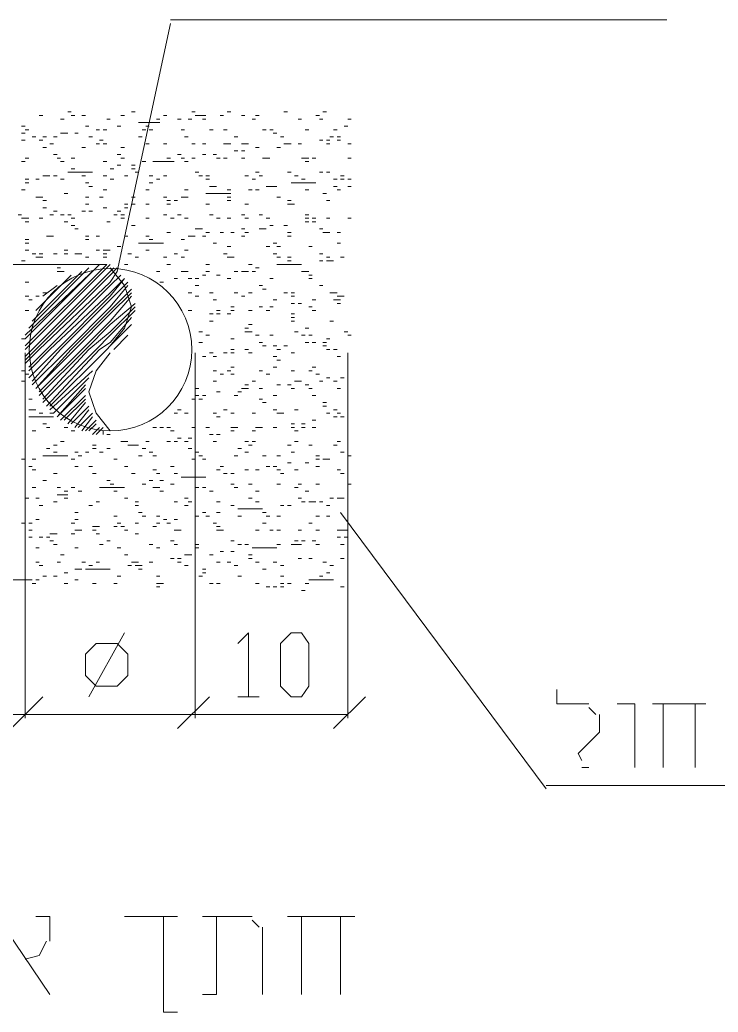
# Model space of a CAD drawing. Header units: centimetres. Extents: x -13594 to 4017, y -3206 to 1780.
# Drawn here: x -5029.9 to -4786.9, y -1118.5 to -773.1 of the extents above; entities that cross this region are included whole.
import ezdxf

# ---------------------------------------------------------------- set-up
doc = ezdxf.new("R2010")
doc.units = ezdxf.units.CM

msp = doc.modelspace()

# ---------------------------------------------------------------- linework, layer by layer
at = {"color": 7, "linetype": 'Continuous', "lineweight": 5}
for points in [[(-4804.76, -773.09), (-4977.47, -773.09)], [(-4995.98, -860.68), (-4977.47, -774.32)], [(-5023.12, -806.4), (-5021.88, -806.4)], [(-5015.71, -807.63), (-5014.48, -807.63)], [(-5013.25, -805.16), (-5012.01, -805.16)], [(-5012.01, -806.4), (-5010.78, -806.4)], [(-5008.31, -806.4), (-5007.08, -806.4)], [(-4999.68, -807.63), (-4998.44, -807.63)], [(-4994.74, -806.4), (-4993.51, -806.4)], [(-4991.04, -805.16), (-4989.81, -805.16)], [(-4982.4, -807.63), (-4981.17, -807.63)], [(-4979.94, -806.4), (-4978.7, -806.4)], [(-4975, -807.63), (-4973.77, -807.63)], [(-4971.3, -807.63), (-4970.07, -807.63)], [(-4970.07, -805.16), (-4968.84, -805.16)], [(-4968.84, -806.4), (-4967.6, -806.4), (-4966.37, -806.4), (-4965.13, -806.4)], [(-4966.37, -807.63), (-4965.13, -807.63)], [(-4960.2, -806.4), (-4958.97, -806.4)], [(-4957.73, -805.16), (-4956.5, -805.16)], [(-4952.8, -806.4), (-4951.56, -806.4)], [(-4949.1, -807.63), (-4947.86, -807.63)], [(-4947.86, -806.4), (-4946.63, -806.4)], [(-4937.99, -805.16), (-4936.76, -805.16)], [(-4933.06, -807.63), (-4931.83, -807.63)], [(-4926.89, -806.4), (-4925.66, -806.4)], [(-4925.66, -807.63), (-4924.42, -807.63)], [(-4924.42, -805.16), (-4923.19, -805.16)], [(-4915.79, -807.63), (-4914.55, -807.63)], [(-5029.28, -810.1), (-5028.05, -810.1)], [(-5028.05, -811.33), (-5026.82, -811.33)], [(-5007.08, -810.1), (-5005.84, -810.1)], [(-5003.38, -811.33), (-5002.14, -811.33)], [(-4995.98, -810.1), (-4994.74, -810.1)], [(-4988.57, -808.86), (-4981.17, -808.86)], [(-4987.34, -811.33), (-4986.11, -811.33)], [(-4986.11, -810.1), (-4984.87, -810.1)], [(-4984.87, -811.33), (-4983.64, -811.33)], [(-4973.77, -811.33), (-4972.54, -811.33)], [(-4963.9, -811.33), (-4962.67, -811.33)], [(-4958.97, -811.33), (-4957.73, -811.33)], [(-4945.4, -811.33), (-4944.16, -811.33)], [(-4942.93, -811.33), (-4941.69, -811.33)], [(-4930.59, -811.33), (-4929.36, -811.33)], [(-4920.72, -811.33), (-4919.49, -811.33)], [(-4917.02, -810.1), (-4915.79, -810.1)], [(-5029.28, -812.57), (-5028.05, -812.57)], [(-5029.28, -815.03), (-5028.05, -815.03)], [(-5025.58, -813.8), (-5024.35, -813.8)], [(-5023.12, -815.03), (-5021.88, -815.03)], [(-5021.88, -813.8), (-5020.65, -813.8)], [(-5018.18, -813.8), (-5016.95, -813.8)], [(-5015.71, -812.57), (-5014.48, -812.57), (-5013.25, -812.57)], [(-5010.78, -812.57), (-5009.55, -812.57)], [(-5005.84, -813.8), (-5004.61, -813.8)], [(-5002.14, -815.03), (-5000.91, -815.03)], [(-4988.57, -813.8), (-4987.34, -813.8)], [(-4972.54, -813.8), (-4971.3, -813.8)], [(-4955.27, -813.8), (-4954.03, -813.8)], [(-4941.69, -812.57), (-4940.46, -812.57)], [(-4939.23, -813.8), (-4937.99, -813.8)], [(-4925.66, -815.03), (-4924.42, -815.03)], [(-4923.19, -815.03), (-4921.96, -815.03)], [(-4921.96, -813.8), (-4920.72, -813.8)], [(-4919.49, -813.8), (-4918.25, -813.8)], [(-4919.49, -815.03), (-4918.25, -815.03)], [(-5021.88, -817.5), (-5020.65, -817.5)], [(-5019.42, -816.27), (-5018.18, -816.27)], [(-5008.31, -817.5), (-5007.08, -817.5)], [(-5003.38, -816.27), (-5002.14, -816.27)], [(-5000.91, -816.27), (-4999.68, -816.27)], [(-4994.74, -817.5), (-4993.51, -817.5)], [(-4986.11, -816.27), (-4984.87, -816.27)], [(-4970.07, -816.27), (-4968.84, -816.27)], [(-4966.37, -816.27), (-4965.13, -816.27)], [(-4958.97, -816.27), (-4957.73, -816.27), (-4956.5, -816.27)], [(-4952.8, -816.27), (-4951.56, -816.27), (-4950.33, -816.27)], [(-4947.86, -817.5), (-4946.63, -817.5)], [(-4940.46, -817.5), (-4939.23, -817.5)], [(-4933.06, -816.27), (-4931.83, -816.27)], [(-4923.19, -816.27), (-4921.96, -816.27)], [(-4915.79, -816.27), (-4914.55, -816.27)], [(-5028.05, -821.2), (-5026.82, -821.2)], [(-5018.18, -819.97), (-5016.95, -819.97)], [(-5016.95, -821.2), (-5015.71, -821.2)], [(-5012.01, -821.2), (-5010.78, -821.2)], [(-4995.98, -819.97), (-4994.74, -819.97)], [(-4994.74, -821.2), (-4993.51, -821.2)], [(-4978.7, -821.2), (-4977.47, -821.2)], [(-4975, -819.97), (-4973.77, -819.97)], [(-4973.77, -821.2), (-4972.54, -821.2)], [(-4970.07, -821.2), (-4968.84, -821.2)], [(-4966.37, -819.97), (-4965.13, -819.97)], [(-4962.67, -819.97), (-4961.43, -819.97)], [(-4961.43, -821.2), (-4960.2, -821.2)], [(-4958.97, -821.2), (-4957.73, -821.2)], [(-4955.27, -818.73), (-4954.03, -818.73)], [(-4952.8, -818.73), (-4951.56, -818.73)], [(-4952.8, -821.2), (-4951.56, -821.2)], [(-4945.4, -821.2), (-4944.16, -821.2), (-4942.93, -821.2)], [(-4931.83, -821.2), (-4930.59, -821.2), (-4929.36, -821.2)], [(-4928.13, -821.2), (-4926.89, -821.2)], [(-4915.79, -821.2), (-4914.55, -821.2)], [(-5029.28, -822.44), (-5028.05, -822.44)], [(-5015.71, -822.44), (-5014.48, -822.44)], [(-5012.01, -824.9), (-5010.78, -824.9)], [(-5000.91, -822.44), (-4999.68, -822.44)], [(-4998.44, -824.9), (-4997.21, -824.9)], [(-4995.98, -823.67), (-4994.74, -823.67)], [(-4991.04, -823.67), (-4989.81, -823.67)], [(-4991.04, -824.9), (-4989.81, -824.9)], [(-4987.34, -822.44), (-4986.11, -822.44)], [(-4983.64, -822.44), (-4976.24, -822.44)], [(-4972.54, -822.44), (-4971.3, -822.44)], [(-4930.59, -822.44), (-4929.36, -822.44)], [(-5028.05, -828.6), (-5026.82, -828.6)], [(-5024.35, -828.6), (-5023.12, -828.6)], [(-5021.88, -827.37), (-5020.65, -827.37), (-5019.42, -827.37)], [(-5018.18, -827.37), (-5016.95, -827.37)], [(-5015.71, -828.6), (-5014.48, -828.6)], [(-5013.25, -826.14), (-5004.61, -826.14)], [(-5008.31, -827.37), (-5007.08, -827.37)], [(-5000.91, -827.37), (-4999.68, -827.37)], [(-4998.44, -828.6), (-4997.21, -828.6)], [(-4993.51, -827.37), (-4992.27, -827.37)], [(-4989.81, -826.14), (-4988.57, -826.14)], [(-4984.87, -827.37), (-4983.64, -827.37)], [(-4982.4, -828.6), (-4981.17, -828.6)], [(-4979.94, -827.37), (-4978.7, -827.37)], [(-4968.84, -826.14), (-4967.6, -826.14)], [(-4967.6, -827.37), (-4966.37, -827.37)], [(-4965.13, -827.37), (-4963.9, -827.37)], [(-4965.13, -828.6), (-4963.9, -828.6)], [(-4949.1, -828.6), (-4947.86, -828.6)], [(-4947.86, -826.14), (-4946.63, -826.14)], [(-4946.63, -827.37), (-4945.4, -827.37)], [(-4936.76, -826.14), (-4935.53, -826.14)], [(-4934.29, -827.37), (-4933.06, -827.37)], [(-4931.83, -828.6), (-4930.59, -828.6)], [(-4925.66, -826.14), (-4924.42, -826.14)], [(-4923.19, -826.14), (-4921.96, -826.14)], [(-4920.72, -828.6), (-4919.49, -828.6)], [(-4918.25, -827.37), (-4917.02, -827.37)], [(-4918.25, -828.6), (-4917.02, -828.6)], [(-4915.79, -828.6), (-4914.55, -828.6)], [(-5029.28, -832.3), (-5028.05, -832.3)], [(-5028.05, -829.84), (-5026.82, -829.84)], [(-5007.08, -829.84), (-5005.84, -829.84)], [(-5005.84, -831.07), (-5004.61, -831.07)], [(-5000.91, -832.3), (-4999.68, -832.3)], [(-4986.11, -832.3), (-4984.87, -832.3)], [(-4984.87, -829.84), (-4983.64, -829.84)], [(-4972.54, -832.3), (-4971.3, -832.3)], [(-4963.9, -831.07), (-4962.67, -831.07), (-4961.43, -831.07)], [(-4957.73, -832.3), (-4956.5, -832.3)], [(-4950.33, -832.3), (-4949.1, -832.3)], [(-4947.86, -832.3), (-4946.63, -832.3)], [(-4944.16, -831.07), (-4942.93, -831.07), (-4941.69, -831.07), (-4940.46, -831.07)], [(-4935.53, -829.84), (-4926.89, -829.84)], [(-4930.59, -832.3), (-4929.36, -832.3)], [(-4920.72, -831.07), (-4919.49, -831.07)], [(-4919.49, -832.3), (-4918.25, -832.3)], [(-4915.79, -831.07), (-4914.55, -831.07)], [(-5024.35, -834.77), (-5023.12, -834.77), (-5021.88, -834.77)], [(-5014.48, -833.54), (-5013.25, -833.54)], [(-5007.08, -834.77), (-5005.84, -834.77)], [(-5002.14, -834.77), (-5000.91, -834.77)], [(-4991.04, -834.77), (-4989.81, -834.77)], [(-4979.94, -834.77), (-4978.7, -834.77)], [(-4973.77, -834.77), (-4972.54, -834.77), (-4971.3, -834.77)], [(-4965.13, -833.54), (-4956.5, -833.54)], [(-4957.73, -834.77), (-4956.5, -834.77)], [(-4940.46, -834.77), (-4939.23, -834.77)], [(-4924.42, -833.54), (-4923.19, -833.54)], [(-5021.88, -836), (-5020.65, -836)], [(-5021.88, -838.47), (-5020.65, -838.47)], [(-5007.08, -837.24), (-5005.84, -837.24)], [(-5000.91, -838.47), (-4999.68, -838.47)], [(-4993.51, -837.24), (-4992.27, -837.24)], [(-4993.51, -838.47), (-4992.27, -838.47)], [(-4991.04, -837.24), (-4989.81, -837.24)], [(-4986.11, -837.24), (-4984.87, -837.24)], [(-4978.7, -837.24), (-4977.47, -837.24)], [(-4976.24, -836), (-4975, -836)], [(-4965.13, -837.24), (-4963.9, -837.24)], [(-4957.73, -836), (-4956.5, -836)], [(-4951.56, -837.24), (-4950.33, -837.24)], [(-4936.76, -836), (-4935.53, -836)], [(-4936.76, -837.24), (-4935.53, -837.24), (-4934.29, -837.24)], [(-4923.19, -836), (-4921.96, -836)], [(-5030.52, -840.94), (-5029.28, -840.94)], [(-5029.28, -842.17), (-5028.05, -842.17), (-5026.82, -842.17)], [(-5023.12, -842.17), (-5021.88, -842.17)], [(-5019.42, -840.94), (-5018.18, -840.94)], [(-5018.18, -839.71), (-5016.95, -839.71)], [(-5015.71, -840.94), (-5014.48, -840.94)], [(-5013.25, -840.94), (-5012.01, -840.94)], [(-5012.01, -842.17), (-5010.78, -842.17)], [(-5008.31, -839.71), (-5007.08, -839.71)], [(-5005.84, -839.71), (-5004.61, -839.71)], [(-4997.21, -840.94), (-4995.98, -840.94)], [(-4995.98, -839.71), (-4994.74, -839.71)], [(-4994.74, -840.94), (-4993.51, -840.94)], [(-4994.74, -842.17), (-4993.51, -842.17)], [(-4986.11, -842.17), (-4984.87, -842.17)], [(-4979.94, -840.94), (-4978.7, -840.94)], [(-4977.47, -842.17), (-4976.24, -842.17)], [(-4975, -840.94), (-4973.77, -840.94)], [(-4972.54, -842.17), (-4971.3, -842.17)], [(-4963.9, -840.94), (-4962.67, -840.94)], [(-4961.43, -842.17), (-4960.2, -842.17)], [(-4957.73, -842.17), (-4956.5, -842.17)], [(-4952.8, -840.94), (-4951.56, -840.94)], [(-4951.56, -842.17), (-4950.33, -842.17)], [(-4946.63, -840.94), (-4945.4, -840.94)], [(-4930.59, -842.17), (-4929.36, -842.17)], [(-4928.13, -842.17), (-4926.89, -842.17)], [(-4923.19, -842.17), (-4921.96, -842.17)], [(-5028.05, -843.41), (-5026.82, -843.41)], [(-5014.48, -843.41), (-5013.25, -843.41)], [(-5012.01, -844.64), (-5010.78, -844.64)], [(-5010.78, -845.87), (-5009.55, -845.87)], [(-4999.68, -843.41), (-4998.44, -843.41)], [(-4991.04, -844.64), (-4989.81, -844.64)], [(-4968.84, -845.87), (-4967.6, -845.87), (-4966.37, -845.87)], [(-4952.8, -845.87), (-4951.56, -845.87)], [(-4946.63, -845.87), (-4945.4, -845.87), (-4944.16, -845.87)], [(-4942.93, -844.64), (-4941.69, -844.64)], [(-4937.99, -844.64), (-4936.76, -844.64)], [(-4930.59, -843.41), (-4929.36, -843.41)], [(-4928.13, -843.41), (-4926.89, -843.41)], [(-4925.66, -845.87), (-4924.42, -845.87)], [(-5028.05, -849.57), (-5026.82, -849.57)], [(-5020.65, -848.34), (-5019.42, -848.34), (-5018.18, -848.34)], [(-5007.08, -848.34), (-5005.84, -848.34)], [(-5007.08, -849.57), (-5005.84, -849.57)], [(-5003.38, -848.34), (-5002.14, -848.34)], [(-4993.51, -848.34), (-4992.27, -848.34)], [(-4986.11, -848.34), (-4984.87, -848.34)], [(-4984.87, -849.57), (-4983.64, -849.57)], [(-4978.7, -847.11), (-4977.47, -847.11)], [(-4973.77, -849.57), (-4972.54, -849.57)], [(-4971.3, -848.34), (-4970.07, -848.34), (-4968.84, -848.34)], [(-4966.37, -848.34), (-4965.13, -848.34)], [(-4965.13, -847.11), (-4963.9, -847.11)], [(-4960.2, -847.11), (-4958.97, -847.11)], [(-4956.5, -847.11), (-4955.27, -847.11)], [(-4952.8, -848.34), (-4951.56, -848.34)], [(-4951.56, -847.11), (-4950.33, -847.11)], [(-4936.76, -847.11), (-4935.53, -847.11)], [(-4936.76, -848.34), (-4935.53, -848.34)], [(-4924.42, -847.11), (-4923.19, -847.11), (-4921.96, -847.11)], [(-4919.49, -847.11), (-4918.25, -847.11)], [(-5028.05, -850.81), (-5026.82, -850.81)], [(-4995.98, -852.04), (-4994.74, -852.04)], [(-4988.57, -850.81), (-4979.94, -850.81)], [(-4983.64, -850.81), (-4982.4, -850.81)], [(-4962.67, -850.81), (-4961.43, -850.81)], [(-4957.73, -852.04), (-4956.5, -852.04)], [(-4944.16, -852.04), (-4942.93, -852.04)], [(-4941.69, -850.81), (-4940.46, -850.81)], [(-4940.46, -852.04), (-4939.23, -852.04)], [(-4929.36, -852.04), (-4928.13, -852.04)], [(-4919.49, -850.81), (-4918.25, -850.81)], [(-5028.05, -853.28), (-5026.82, -853.28)], [(-5025.58, -854.51), (-5024.35, -854.51)], [(-5024.35, -855.74), (-5023.12, -855.74), (-5021.88, -855.74)], [(-5023.12, -854.51), (-5021.88, -854.51)], [(-5018.18, -854.51), (-5016.95, -854.51)], [(-5014.48, -853.28), (-5013.25, -853.28)], [(-5014.48, -854.51), (-5013.25, -854.51)], [(-5010.78, -854.51), (-5009.55, -854.51), (-5008.31, -854.51)], [(-5007.08, -855.74), (-5005.84, -855.74)], [(-5003.38, -853.28), (-5002.14, -853.28)], [(-5000.91, -853.28), (-4999.68, -853.28), (-4998.44, -853.28)], [(-5000.91, -854.51), (-4999.68, -854.51)], [(-5000.91, -855.74), (-4999.68, -855.74)], [(-4992.27, -854.51), (-4991.04, -854.51)], [(-4989.81, -855.74), (-4988.57, -855.74)], [(-4986.11, -853.28), (-4984.87, -853.28)], [(-4979.94, -855.74), (-4978.7, -855.74)], [(-4976.24, -854.51), (-4975, -854.51)], [(-4973.77, -855.74), (-4972.54, -855.74)], [(-4972.54, -853.28), (-4971.3, -853.28)], [(-4958.97, -854.51), (-4957.73, -854.51)], [(-4957.73, -855.74), (-4956.5, -855.74), (-4955.27, -855.74), (-4956.5, -855.74)], [(-4941.69, -854.51), (-4940.46, -854.51)], [(-4940.46, -855.74), (-4939.23, -855.74)], [(-4936.76, -855.74), (-4935.53, -855.74)], [(-4925.66, -854.51), (-4924.42, -854.51)], [(-4923.19, -855.74), (-4921.96, -855.74)], [(-4918.25, -855.74), (-4917.02, -855.74)], [(-5024.35, -858.21), (-5163.75, -858.21)], [(-5045.32, -858.21), (-5119.34, -858.21), (-4999.68, -858.21)], [(-5029.28, -856.98), (-5028.05, -856.98)], [(-5028.05, -884.12), (-5002.14, -858.21)], [(-5028.05, -886.58), (-4999.68, -858.21)], [(-5028.05, -887.82), (-4998.44, -858.21)], [(-5028.05, -882.88), (-5003.38, -859.44)], [(-5028.05, -890.29), (-5025.58, -887.82), (-4998.44, -860.68), (-4997.21, -859.44)], [(-5028.05, -891.52), (-5024.35, -887.82), (-4998.44, -861.91), (-4995.98, -859.44)], [(-5026.82, -880.42), (-5005.84, -859.44)], [(-5020.65, -858.21), (-5019.42, -858.21)], [(-5016.95, -859.44), (-5015.71, -859.44)], [(-5007.08, -858.21), (-5005.84, -858.21)], [(-4998.44, -886.58), (-4993.51, -880.42), (-4991.04, -873.01), (-4993.51, -865.61), (-4998.44, -859.44)], [(-4993.51, -858.21), (-4992.27, -858.21)], [(-4978.7, -858.21), (-4977.47, -858.21)], [(-4965.13, -858.21), (-4963.9, -858.21)], [(-4950.33, -858.21), (-4949.1, -858.21)], [(-4947.86, -859.44), (-4946.63, -859.44)], [(-4940.46, -858.21), (-4931.83, -858.21)], [(-4936.76, -856.98), (-4935.53, -856.98)], [(-4925.66, -856.98), (-4924.42, -856.98)], [(-4923.19, -856.98), (-4921.96, -856.98), (-4920.72, -856.98)], [(-5028.05, -892.75), (-5023.12, -887.82), (-4998.44, -864.38), (-4995.98, -860.68)], [(-5026.82, -893.99), (-5020.65, -887.82), (-4998.44, -865.61), (-4994.74, -861.91)], [(-5026.82, -895.22), (-5019.42, -887.82), (-4998.44, -868.08), (-4993.51, -863.15), (-4998.44, -869.31), (-5016.95, -887.82), (-5026.82, -897.69)], [(-5025.58, -877.95), (-5008.31, -860.68)], [(-5024.35, -874.25), (-5012.01, -861.91)], [(-5016.95, -860.68), (-5015.71, -860.68), (-5014.48, -860.68)], [(-4982.4, -860.68), (-4981.17, -860.68)], [(-4976.24, -863.15), (-4975, -863.15)], [(-4973.77, -860.68), (-4972.54, -860.68), (-4971.3, -860.68)], [(-4971.3, -863.15), (-4970.07, -863.15)], [(-4968.84, -863.15), (-4967.6, -863.15)], [(-4966.37, -861.91), (-4965.13, -861.91)], [(-4965.13, -860.68), (-4963.9, -860.68)], [(-4961.43, -861.91), (-4960.2, -861.91)], [(-4957.73, -863.15), (-4956.5, -863.15)], [(-4955.27, -860.68), (-4954.03, -860.68)], [(-4952.8, -860.68), (-4951.56, -860.68), (-4950.33, -860.68)], [(-4949.1, -860.68), (-4947.86, -860.68)], [(-4942.93, -863.15), (-4941.69, -863.15)], [(-4931.83, -860.68), (-4930.59, -860.68), (-4929.36, -860.68)], [(-4929.36, -861.91), (-4928.13, -861.91)], [(-4929.36, -863.15), (-4928.13, -863.15)], [(-5028.05, -864.38), (-5026.82, -864.38)], [(-5025.58, -898.92), (-5015.71, -887.82), (-4998.44, -870.55), (-4992.27, -864.38)], [(-5025.58, -900.15), (-5013.25, -887.82), (-4998.44, -873.01), (-4992.27, -865.61)], [(-4991.04, -868.08), (-4998.44, -875.48), (-5010.78, -887.82), (-5024.35, -901.39), (-5012.01, -887.82), (-4998.44, -874.25), (-4991.04, -866.85)], [(-5021.88, -869.31), (-5016.95, -865.61)], [(-4981.17, -864.38), (-4979.94, -864.38)], [(-4968.84, -865.61), (-4967.6, -865.61)], [(-4946.63, -865.61), (-4945.4, -865.61)], [(-4945.4, -866.85), (-4944.16, -866.85)], [(-4925.66, -865.61), (-4924.42, -865.61)], [(-5028.05, -869.31), (-5026.82, -869.31)], [(-5024.35, -869.31), (-5023.12, -869.31)], [(-5023.12, -902.62), (-5008.31, -887.82), (-4998.44, -877.95), (-4991.04, -869.31)], [(-5021.88, -868.08), (-5020.65, -868.08)], [(-4971.3, -868.08), (-4970.07, -868.08)], [(-4968.84, -869.31), (-4967.6, -869.31)], [(-4963.9, -868.08), (-4962.67, -868.08)], [(-4955.27, -868.08), (-4954.03, -868.08)], [(-4952.8, -869.31), (-4951.56, -869.31)], [(-4950.33, -868.08), (-4949.1, -868.08)], [(-4937.99, -868.08), (-4936.76, -868.08)], [(-4935.53, -868.08), (-4934.29, -868.08)], [(-4935.53, -869.31), (-4934.29, -869.31)], [(-4921.96, -868.08), (-4920.72, -868.08), (-4919.49, -868.08)], [(-4919.49, -869.31), (-4918.25, -869.31), (-4917.02, -869.31)], [(-5026.82, -870.55), (-5025.58, -870.55)], [(-5023.12, -903.86), (-5007.08, -887.82), (-4998.44, -879.18), (-4989.81, -871.78)], [(-5021.88, -905.09), (-5005.84, -887.82), (-4998.44, -881.65), (-4989.81, -873.01)], [(-4956.5, -873.01), (-4955.27, -873.01)], [(-4946.63, -873.01), (-4945.4, -873.01)], [(-4941.69, -870.55), (-4940.46, -870.55)], [(-4935.53, -871.78), (-4934.29, -871.78)], [(-4933.06, -871.78), (-4931.83, -871.78)], [(-4929.36, -873.01), (-4928.13, -873.01)], [(-4928.13, -870.55), (-4926.89, -870.55)], [(-4920.72, -870.55), (-4919.49, -870.55), (-4918.25, -870.55)], [(-4919.49, -871.78), (-4918.25, -871.78)], [(-5021.88, -906.32), (-5003.38, -887.82), (-4998.44, -882.88), (-4989.81, -874.25)], [(-5020.65, -907.56), (-5002.14, -887.82), (-4998.44, -885.35), (-4991.04, -876.71)], [(-4971.3, -874.25), (-4970.07, -874.25)], [(-4963.9, -875.48), (-4962.67, -875.48)], [(-4961.43, -874.25), (-4960.2, -874.25)], [(-4961.43, -875.48), (-4960.2, -875.48)], [(-4957.73, -875.48), (-4956.5, -875.48)], [(-4956.5, -874.25), (-4955.27, -874.25)], [(-4950.33, -874.25), (-4949.1, -874.25)], [(-4944.16, -874.25), (-4942.93, -874.25)], [(-4935.53, -875.48), (-4934.29, -875.48)], [(-4935.53, -876.71), (-4934.29, -876.71)], [(-4928.13, -874.25), (-4926.89, -874.25)], [(-5019.42, -907.56), (-4999.68, -887.82), (-4998.44, -886.58), (-4991.04, -879.18)], [(-4963.9, -877.95), (-4962.67, -877.95)], [(-4951.56, -880.42), (-4950.33, -880.42)], [(-4950.33, -879.18), (-4949.1, -879.18)], [(-4935.53, -877.95), (-4934.29, -877.95)], [(-4930.59, -880.42), (-4929.36, -880.42)], [(-4921.96, -877.95), (-4920.72, -877.95)], [(-5029.28, -884.12), (-5028.05, -884.12)], [(-4997.21, -887.82), (-4992.27, -882.88)], [(-4967.6, -881.65), (-4966.37, -881.65)], [(-4965.13, -882.88), (-4963.9, -882.88)], [(-4956.5, -884.12), (-4955.27, -884.12)], [(-4951.56, -881.65), (-4950.33, -881.65), (-4949.1, -881.65)], [(-4947.86, -882.88), (-4946.63, -882.88)], [(-4942.93, -882.88), (-4941.69, -882.88)], [(-4934.29, -881.65), (-4933.06, -881.65)], [(-4931.83, -882.88), (-4930.59, -882.88)], [(-4929.36, -882.88), (-4928.13, -882.88)], [(-4923.19, -884.12), (-4921.96, -884.12)], [(-4917.02, -881.65), (-4915.79, -881.65)], [(-4915.79, -882.88), (-4914.55, -882.88)], [(-4946.63, -885.35), (-4945.4, -885.35)], [(-4945.4, -886.58), (-4944.16, -886.58)], [(-4941.69, -886.58), (-4940.46, -886.58)], [(-4937.99, -886.58), (-4936.76, -886.58)], [(-4930.59, -885.35), (-4929.36, -885.35)], [(-4928.13, -885.35), (-4926.89, -885.35)], [(-4924.42, -885.35), (-4923.19, -885.35)], [(-4924.42, -886.58), (-4923.19, -886.58)], [(-4998.44, -889.05), (-5003.38, -895.22), (-5005.84, -902.62), (-5003.38, -910.02), (-4998.44, -916.19)], [(-4966.37, -890.29), (-4965.13, -890.29)], [(-4963.9, -889.05), (-4962.67, -889.05)], [(-4962.67, -890.29), (-4961.43, -890.29)], [(-4958.97, -889.05), (-4957.73, -889.05)], [(-4956.5, -887.82), (-4955.27, -887.82)], [(-4956.5, -889.05), (-4955.27, -889.05)], [(-4951.56, -887.82), (-4950.33, -887.82)], [(-4950.33, -889.05), (-4949.1, -889.05)], [(-4941.69, -890.29), (-4940.46, -890.29)], [(-4940.46, -887.82), (-4939.23, -887.82)], [(-4935.53, -889.05), (-4934.29, -889.05)], [(-4923.19, -887.82), (-4921.96, -887.82)], [(-4920.72, -887.82), (-4919.49, -887.82)], [(-4919.49, -890.29), (-4918.25, -890.29)], [(-4915.79, -889.05), (-4915.79, -1016.12)], [(-4956.5, -893.99), (-4955.27, -893.99)], [(-4941.69, -893.99), (-4940.46, -893.99)], [(-4940.46, -891.52), (-4939.23, -891.52)], [(-4928.13, -893.99), (-4926.89, -893.99)], [(-5029.28, -895.22), (-5028.05, -895.22)], [(-5028.05, -896.45), (-5026.82, -896.45)], [(-5019.42, -908.79), (-5004.61, -895.22)], [(-5018.18, -910.02), (-5005.84, -897.69)], [(-4962.67, -895.22), (-4961.43, -895.22)], [(-4960.2, -896.45), (-4958.97, -896.45)], [(-4957.73, -895.22), (-4956.5, -895.22)], [(-4956.5, -896.45), (-4955.27, -896.45)], [(-4946.63, -895.22), (-4945.4, -895.22)], [(-4944.16, -896.45), (-4942.93, -896.45)], [(-4935.53, -895.22), (-4934.29, -895.22)], [(-4929.36, -895.22), (-4928.13, -895.22)], [(-4926.89, -896.45), (-4925.66, -896.45)], [(-4923.19, -897.69), (-4921.96, -897.69)], [(-4918.25, -897.69), (-4917.02, -897.69)], [(-5029.28, -898.92), (-5028.05, -898.92)], [(-5007.08, -901.39), (-5016.95, -911.26), (-5007.08, -900.15)], [(-4968.84, -901.39), (-4967.6, -901.39)], [(-4962.67, -898.92), (-4961.43, -898.92)], [(-4952.8, -901.39), (-4951.56, -901.39), (-4950.33, -901.39)], [(-4951.56, -900.15), (-4950.33, -900.15)], [(-4949.1, -898.92), (-4947.86, -898.92)], [(-4946.63, -901.39), (-4945.4, -901.39)], [(-4940.46, -900.15), (-4939.23, -900.15)], [(-4936.76, -900.15), (-4935.53, -900.15)], [(-4935.53, -901.39), (-4934.29, -901.39)], [(-4934.29, -898.92), (-4933.06, -898.92), (-4931.83, -898.92)], [(-4930.59, -900.15), (-4929.36, -900.15)], [(-4929.36, -901.39), (-4928.13, -901.39)], [(-4925.66, -898.92), (-4924.42, -898.92)], [(-4920.72, -898.92), (-4919.49, -898.92)], [(-4919.49, -901.39), (-4918.25, -901.39)], [(-5015.71, -912.49), (-5007.08, -903.86)], [(-4968.84, -903.86), (-4967.6, -903.86)], [(-4966.37, -903.86), (-4965.13, -903.86)], [(-4961.43, -902.62), (-4960.2, -902.62)], [(-4955.27, -903.86), (-4954.03, -903.86)], [(-4954.03, -902.62), (-4952.8, -902.62)], [(-4941.69, -903.86), (-4940.46, -903.86)], [(-4928.13, -903.86), (-4926.89, -903.86)], [(-5026.82, -905.09), (-5025.58, -905.09)], [(-5014.48, -912.49), (-5007.08, -905.09)], [(-5013.25, -913.73), (-5007.08, -906.32)], [(-5012.01, -913.73), (-5005.84, -907.56)], [(-4970.07, -905.09), (-4968.84, -905.09)], [(-4967.6, -905.09), (-4966.37, -905.09)], [(-4946.63, -905.09), (-4945.4, -905.09)], [(-4945.4, -906.32), (-4944.16, -906.32)], [(-4924.42, -906.32), (-4923.19, -906.32)], [(-4924.42, -907.56), (-4923.19, -907.56)], [(-5026.82, -908.79), (-5025.58, -908.79), (-5024.35, -908.79)], [(-5026.82, -911.26), (-5018.18, -911.26)], [(-5023.12, -910.02), (-5021.88, -910.02)], [(-5019.42, -910.02), (-5018.18, -910.02)], [(-5010.78, -914.96), (-5005.84, -908.79)], [(-5009.55, -914.96), (-5004.61, -910.02)], [(-5008.31, -916.19), (-5004.61, -911.26)], [(-4976.24, -910.02), (-4975, -910.02)], [(-4975, -908.79), (-4973.77, -908.79)], [(-4972.54, -910.02), (-4971.3, -910.02)], [(-4961.43, -911.26), (-4960.2, -911.26)], [(-4958.97, -908.79), (-4957.73, -908.79)], [(-4956.5, -910.02), (-4955.27, -910.02)], [(-4949.1, -910.02), (-4947.86, -910.02)], [(-4941.69, -908.79), (-4940.46, -908.79)], [(-4940.46, -910.02), (-4939.23, -910.02), (-4937.99, -910.02)], [(-4934.29, -908.79), (-4933.06, -908.79)], [(-4923.19, -910.02), (-4921.96, -910.02)], [(-4920.72, -908.79), (-4919.49, -908.79)], [(-4920.72, -911.26), (-4919.49, -911.26)], [(-4919.49, -910.02), (-4918.25, -910.02)], [(-5021.88, -913.73), (-5020.65, -913.73)], [(-5020.65, -914.96), (-5019.42, -914.96)], [(-5014.48, -914.96), (-5013.25, -914.96)], [(-5007.08, -916.19), (-5003.38, -912.49)], [(-5005.84, -916.19), (-5003.38, -913.73)], [(-5004.61, -917.43), (-5002.14, -914.96)], [(-5003.38, -917.43), (-5000.91, -914.96)], [(-4983.64, -914.96), (-4982.4, -914.96)], [(-4981.17, -914.96), (-4979.94, -914.96)], [(-4978.7, -914.96), (-4977.47, -914.96)], [(-4970.07, -914.96), (-4968.84, -914.96)], [(-4965.13, -914.96), (-4963.9, -914.96)], [(-4956.5, -914.96), (-4955.27, -914.96), (-4954.03, -914.96)], [(-4947.86, -914.96), (-4946.63, -914.96), (-4945.4, -914.96)], [(-4935.53, -913.73), (-4934.29, -913.73)], [(-4935.53, -914.96), (-4934.29, -914.96)], [(-4931.83, -913.73), (-4930.59, -913.73)], [(-4931.83, -914.96), (-4930.59, -914.96)], [(-4928.13, -912.49), (-4926.89, -912.49)], [(-4928.13, -914.96), (-4926.89, -914.96)], [(-5025.58, -916.19), (-5024.35, -916.19)], [(-5012.01, -916.19), (-5010.78, -916.19)], [(-5000.91, -917.43), (-5000.91, -916.19)], [(-4999.68, -917.43), (-4998.44, -917.43)], [(-4977.47, -916.19), (-4976.24, -916.19)], [(-4975, -918.66), (-4973.77, -918.66)], [(-4971.3, -918.66), (-4970.07, -918.66)], [(-4963.9, -917.43), (-4962.67, -917.43)], [(-4961.43, -917.43), (-4960.2, -917.43)], [(-4956.5, -916.19), (-4955.27, -916.19)], [(-4949.1, -916.19), (-4947.86, -916.19)], [(-4934.29, -916.19), (-4933.06, -916.19)], [(-5018.18, -921.13), (-5016.95, -921.13)], [(-5015.71, -919.89), (-5014.48, -919.89)], [(-5004.61, -921.13), (-5003.38, -921.13)], [(-4994.74, -919.89), (-4993.51, -919.89), (-4992.27, -919.89)], [(-4992.27, -921.13), (-4991.04, -921.13), (-4989.81, -921.13), (-4988.57, -921.13)], [(-4986.11, -919.89), (-4984.87, -919.89)], [(-4978.7, -919.89), (-4977.47, -919.89)], [(-4976.24, -919.89), (-4975, -919.89)], [(-4972.54, -919.89), (-4971.3, -919.89)], [(-4962.67, -919.89), (-4961.43, -919.89)], [(-4951.56, -919.89), (-4950.33, -919.89)], [(-4950.33, -921.13), (-4949.1, -921.13)], [(-4949.1, -919.89), (-4947.86, -919.89)], [(-4936.76, -921.13), (-4935.53, -921.13)], [(-4934.29, -919.89), (-4933.06, -919.89)], [(-4929.36, -921.13), (-4928.13, -921.13)], [(-4920.72, -921.13), (-4919.49, -921.13)], [(-4919.49, -919.89), (-4918.25, -919.89)], [(-5021.88, -924.83), (-5013.25, -924.83)], [(-5020.65, -922.36), (-5019.42, -922.36)], [(-5018.18, -923.59), (-5016.95, -923.59)], [(-5010.78, -923.59), (-5009.55, -923.59)], [(-5009.55, -924.83), (-5008.31, -924.83)], [(-5007.08, -923.59), (-5005.84, -923.59)], [(-5002.14, -923.59), (-5000.91, -923.59)], [(-4999.68, -922.36), (-4998.44, -922.36)], [(-4988.57, -924.83), (-4987.34, -924.83)], [(-4987.34, -922.36), (-4986.11, -922.36)], [(-4984.87, -923.59), (-4983.64, -923.59)], [(-4983.64, -924.83), (-4982.4, -924.83)], [(-4971.3, -922.36), (-4970.07, -922.36)], [(-4968.84, -923.59), (-4967.6, -923.59)], [(-4967.6, -924.83), (-4966.37, -924.83)], [(-4955.27, -924.83), (-4954.03, -924.83)], [(-4954.03, -922.36), (-4952.8, -922.36)], [(-4951.56, -923.59), (-4950.33, -923.59)], [(-4945.4, -924.83), (-4944.16, -924.83)], [(-4940.46, -924.83), (-4939.23, -924.83)], [(-4935.53, -923.59), (-4934.29, -923.59)], [(-4926.89, -924.83), (-4925.66, -924.83)], [(-4918.25, -923.59), (-4917.02, -923.59)], [(-4915.79, -924.83), (-4914.55, -924.83)], [(-5029.28, -926.06), (-5028.05, -926.06)], [(-5025.58, -926.06), (-5024.35, -926.06)], [(-5012.01, -926.06), (-5010.78, -926.06)], [(-5010.78, -928.53), (-5009.55, -928.53)], [(-5005.84, -928.53), (-5004.61, -928.53)], [(-4997.21, -926.06), (-4995.98, -926.06)], [(-4993.51, -928.53), (-4992.27, -928.53)], [(-4977.47, -928.53), (-4976.24, -928.53)], [(-4970.07, -926.06), (-4968.84, -926.06)], [(-4966.37, -926.06), (-4965.13, -926.06)], [(-4960.2, -928.53), (-4958.97, -928.53)], [(-4941.69, -928.53), (-4940.46, -928.53)], [(-4936.76, -927.29), (-4935.53, -927.29)], [(-4930.59, -927.29), (-4929.36, -927.29)], [(-4926.89, -926.06), (-4925.66, -926.06)], [(-4926.89, -928.53), (-4925.66, -928.53)], [(-4924.42, -926.06), (-4923.19, -926.06), (-4921.96, -926.06), (-4923.19, -926.06)], [(-5025.58, -929.76), (-5024.35, -929.76)], [(-5018.18, -931), (-5016.95, -931)], [(-5004.61, -931), (-5003.38, -931)], [(-4991.04, -931), (-4989.81, -931)], [(-4983.64, -929.76), (-4982.4, -929.76)], [(-4982.4, -931), (-4981.17, -931)], [(-4976.24, -931), (-4975, -931)], [(-4973.77, -932.23), (-4965.13, -932.23)], [(-4958.97, -931), (-4957.73, -931)], [(-4956.5, -931), (-4955.27, -931)], [(-4951.56, -929.76), (-4950.33, -929.76)], [(-4947.86, -929.76), (-4946.63, -929.76)], [(-4940.46, -929.76), (-4939.23, -929.76)], [(-4939.23, -931), (-4937.99, -931)], [(-4934.29, -929.76), (-4933.06, -929.76)], [(-4919.49, -929.76), (-4918.25, -929.76)], [(-4918.25, -931), (-4917.02, -931)], [(-5025.58, -935.93), (-5024.35, -935.93)], [(-5021.88, -933.46), (-5020.65, -933.46)], [(-5016.95, -935.93), (-5015.71, -935.93)], [(-5012.01, -935.93), (-5010.78, -935.93)], [(-5002.14, -935.93), (-4993.51, -935.93)], [(-4999.68, -933.46), (-4998.44, -933.46)], [(-4999.68, -935.93), (-4998.44, -935.93)], [(-4998.44, -934.7), (-4997.21, -934.7)], [(-4997.21, -935.93), (-4995.98, -935.93)], [(-4987.34, -934.7), (-4986.11, -934.7)], [(-4984.87, -933.46), (-4983.64, -933.46)], [(-4983.64, -935.93), (-4982.4, -935.93), (-4981.17, -935.93)], [(-4981.17, -933.46), (-4979.94, -933.46)], [(-4977.47, -934.7), (-4976.24, -934.7)], [(-4968.84, -935.93), (-4967.6, -935.93)], [(-4966.37, -935.93), (-4965.13, -935.93)], [(-4956.5, -934.7), (-4955.27, -934.7)], [(-4950.33, -934.7), (-4949.1, -934.7)], [(-4940.46, -934.7), (-4939.23, -934.7)], [(-4934.29, -935.93), (-4933.06, -935.93)], [(-4933.06, -934.7), (-4931.83, -934.7)], [(-4926.89, -934.7), (-4925.66, -934.7)], [(-4915.79, -934.7), (-4914.55, -934.7)], [(-5016.95, -938.4), (-5015.71, -938.4), (-5014.48, -938.4), (-5013.25, -938.4)], [(-5014.48, -937.16), (-5013.25, -937.16)], [(-5009.55, -937.16), (-5008.31, -937.16)], [(-4997.21, -937.16), (-4995.98, -937.16)], [(-4981.17, -937.16), (-4979.94, -937.16)], [(-4963.9, -937.16), (-4962.67, -937.16)], [(-4947.86, -937.16), (-4946.63, -937.16)], [(-4930.59, -937.16), (-4929.36, -937.16)], [(-5028.05, -939.63), (-5026.82, -939.63)], [(-5024.35, -939.63), (-5023.12, -939.63)], [(-5023.12, -942.1), (-5021.88, -942.1)], [(-5018.18, -940.86), (-5016.95, -940.86)], [(-5014.48, -939.63), (-5013.25, -939.63)], [(-5005.84, -942.1), (-5004.61, -942.1)], [(-5003.38, -940.86), (-5002.14, -940.86)], [(-4993.51, -939.63), (-4992.27, -939.63)], [(-4989.81, -940.86), (-4988.57, -940.86)], [(-4989.81, -942.1), (-4988.57, -942.1)], [(-4976.24, -940.86), (-4975, -940.86)], [(-4972.54, -939.63), (-4971.3, -939.63)], [(-4972.54, -942.1), (-4971.3, -942.1)], [(-4971.3, -940.86), (-4970.07, -940.86)], [(-4961.43, -940.86), (-4960.2, -940.86)], [(-4956.5, -942.1), (-4955.27, -942.1)], [(-4950.33, -939.63), (-4949.1, -939.63)], [(-4947.86, -940.86), (-4946.63, -940.86)], [(-4936.76, -942.1), (-4935.53, -942.1)], [(-4933.06, -939.63), (-4931.83, -939.63)], [(-4931.83, -940.86), (-4930.59, -940.86)], [(-4929.36, -940.86), (-4928.13, -940.86), (-4926.89, -940.86)], [(-4925.66, -940.86), (-4924.42, -940.86)], [(-4923.19, -942.1), (-4921.96, -942.1)], [(-4921.96, -939.63), (-4920.72, -939.63)], [(-4919.49, -939.63), (-4918.25, -939.63), (-4917.02, -939.63)], [(-5010.78, -944.57), (-5009.55, -944.57)], [(-4997.21, -945.8), (-4995.98, -945.8)], [(-4988.57, -944.57), (-4987.34, -944.57)], [(-4987.34, -945.8), (-4986.11, -945.8)], [(-4982.4, -945.8), (-4981.17, -945.8)], [(-4966.37, -944.57), (-4965.13, -944.57)], [(-4965.13, -945.8), (-4963.9, -945.8)], [(-4961.43, -944.57), (-4960.2, -944.57)], [(-4954.03, -943.33), (-4945.4, -943.33)], [(-4954.03, -945.8), (-4952.8, -945.8)], [(-4945.4, -944.57), (-4944.16, -944.57)], [(-4944.16, -945.8), (-4942.93, -945.8)], [(-4940.46, -945.8), (-4939.23, -945.8)], [(-4926.89, -945.8), (-4925.66, -945.8)], [(-4923.19, -945.8), (-4921.96, -945.8)], [(-4918.25, -944.57), (-4846.7, -1040.79)], [(-5029.28, -948.27), (-5028.05, -948.27)], [(-5026.82, -948.27), (-5025.58, -948.27)], [(-5024.35, -947.03), (-5023.12, -947.03)], [(-5012.01, -948.27), (-5010.78, -948.27)], [(-5010.78, -947.03), (-5009.55, -947.03)], [(-5004.61, -949.5), (-5003.38, -949.5), (-5002.14, -949.5)], [(-4997.21, -949.5), (-4995.98, -949.5)], [(-4995.98, -948.27), (-4994.74, -948.27)], [(-4994.74, -949.5), (-4993.51, -949.5)], [(-4989.81, -948.27), (-4988.57, -948.27)], [(-4983.64, -949.5), (-4982.4, -949.5)], [(-4982.4, -948.27), (-4981.17, -948.27)], [(-4979.94, -947.03), (-4978.7, -947.03)], [(-4978.7, -948.27), (-4977.47, -948.27)], [(-4976.24, -947.03), (-4975, -947.03)], [(-4962.67, -948.27), (-4961.43, -948.27)], [(-4961.43, -949.5), (-4960.2, -949.5)], [(-4945.4, -948.27), (-4944.16, -948.27)], [(-4929.36, -948.27), (-4928.13, -948.27)], [(-5026.82, -950.73), (-5025.58, -950.73)], [(-5026.82, -953.2), (-5025.58, -953.2)], [(-5023.12, -953.2), (-5021.88, -953.2)], [(-5020.65, -953.2), (-5019.42, -953.2)], [(-5019.42, -951.97), (-5018.18, -951.97), (-5016.95, -951.97)], [(-5012.01, -951.97), (-5010.78, -951.97)], [(-5010.78, -950.73), (-5009.55, -950.73), (-5008.31, -950.73)], [(-5004.61, -950.73), (-5003.38, -950.73)], [(-5003.38, -951.97), (-5002.14, -951.97)], [(-4993.51, -950.73), (-4992.27, -950.73)], [(-4989.81, -951.97), (-4988.57, -951.97)], [(-4976.24, -950.73), (-4975, -950.73), (-4973.77, -950.73)], [(-4961.43, -950.73), (-4960.2, -950.73), (-4958.97, -950.73), (-4960.2, -950.73)], [(-4947.86, -950.73), (-4946.63, -950.73)], [(-4942.93, -950.73), (-4941.69, -950.73)], [(-4940.46, -950.73), (-4939.23, -950.73)], [(-4933.06, -950.73), (-4931.83, -950.73)], [(-4926.89, -950.73), (-4925.66, -950.73)], [(-4919.49, -950.73), (-4918.25, -950.73), (-4917.02, -950.73), (-4915.79, -950.73)], [(-4919.49, -953.2), (-4918.25, -953.2)], [(-4917.02, -953.2), (-4915.79, -953.2)], [(-5019.42, -954.44), (-5018.18, -954.44)], [(-5018.18, -955.67), (-5016.95, -955.67)], [(-5002.14, -955.67), (-5000.91, -955.67)], [(-4999.68, -954.44), (-4998.44, -954.44)], [(-4984.87, -955.67), (-4983.64, -955.67)], [(-4977.47, -954.44), (-4976.24, -954.44)], [(-4976.24, -955.67), (-4975, -955.67)], [(-4968.84, -955.67), (-4967.6, -955.67)], [(-4956.5, -954.44), (-4955.27, -954.44)], [(-4954.03, -955.67), (-4952.8, -955.67)], [(-4951.56, -955.67), (-4950.33, -955.67)], [(-4940.46, -955.67), (-4939.23, -955.67)], [(-4935.53, -955.67), (-4934.29, -955.67), (-4933.06, -955.67), (-4931.83, -955.67)], [(-4934.29, -954.44), (-4933.06, -954.44)], [(-4931.83, -954.44), (-4930.59, -954.44)], [(-4928.13, -954.44), (-4926.89, -954.44)], [(-4926.89, -955.67), (-4925.66, -955.67)], [(-4918.25, -955.67), (-4917.02, -955.67)], [(-5024.35, -956.9), (-5023.12, -956.9)], [(-5015.71, -959.37), (-5014.48, -959.37)], [(-5010.78, -956.9), (-5009.55, -956.9)], [(-4995.98, -956.9), (-4994.74, -956.9)], [(-4982.4, -956.9), (-4981.17, -956.9)], [(-4972.54, -959.37), (-4971.3, -959.37), (-4970.07, -959.37)], [(-4968.84, -956.9), (-4967.6, -956.9)], [(-4963.9, -959.37), (-4962.67, -959.37)], [(-4960.2, -958.14), (-4958.97, -958.14)], [(-4956.5, -958.14), (-4955.27, -958.14)], [(-4950.33, -959.37), (-4949.1, -959.37)], [(-4949.1, -956.9), (-4940.46, -956.9)], [(-5024.35, -961.84), (-5023.12, -961.84)], [(-5023.12, -963.07), (-5021.88, -963.07)], [(-5016.95, -961.84), (-5015.71, -961.84)], [(-5008.31, -961.84), (-5007.08, -961.84)], [(-5005.84, -963.07), (-5004.61, -963.07)], [(-5003.38, -961.84), (-5002.14, -961.84)], [(-4992.27, -963.07), (-4991.04, -963.07)], [(-4991.04, -961.84), (-4989.81, -961.84), (-4988.57, -961.84)], [(-4989.81, -963.07), (-4988.57, -963.07), (-4987.34, -963.07)], [(-4984.87, -961.84), (-4983.64, -961.84)], [(-4977.47, -960.6), (-4976.24, -960.6)], [(-4975, -960.6), (-4973.77, -960.6)], [(-4972.54, -963.07), (-4971.3, -963.07)], [(-4961.43, -961.84), (-4960.2, -961.84)], [(-4957.73, -961.84), (-4956.5, -961.84)], [(-4955.27, -963.07), (-4954.03, -963.07)], [(-4950.33, -960.6), (-4949.1, -960.6)], [(-4947.86, -961.84), (-4946.63, -961.84)], [(-4941.69, -961.84), (-4940.46, -961.84)], [(-4939.23, -963.07), (-4937.99, -963.07)], [(-4933.06, -960.6), (-4931.83, -960.6)], [(-4929.36, -960.6), (-4928.13, -960.6)], [(-4924.42, -961.84), (-4923.19, -961.84)], [(-4921.96, -963.07), (-4920.72, -963.07)], [(-4918.25, -960.6), (-4917.02, -960.6)], [(-5021.88, -966.77), (-5020.65, -966.77)], [(-5018.18, -966.77), (-5016.95, -966.77)], [(-5014.48, -965.54), (-5013.25, -965.54)], [(-5010.78, -964.3), (-5009.55, -964.3), (-5008.31, -964.3)], [(-5007.08, -964.3), (-4998.44, -964.3)], [(-4995.98, -966.77), (-4994.74, -966.77)], [(-4988.57, -964.3), (-4987.34, -964.3)], [(-4982.4, -966.77), (-4981.17, -966.77)], [(-4967.6, -966.77), (-4966.37, -966.77)], [(-4966.37, -964.3), (-4965.13, -964.3)], [(-4966.37, -965.54), (-4965.13, -965.54)], [(-4954.03, -966.77), (-4952.8, -966.77)], [(-4945.4, -964.3), (-4944.16, -964.3)], [(-4939.23, -966.77), (-4937.99, -966.77)], [(-4925.66, -966.77), (-4924.42, -966.77)], [(-5035.45, -968), (-5026.82, -968)], [(-5026.82, -968), (-5025.58, -968)], [(-5025.58, -969.24), (-5024.35, -969.24)], [(-5024.35, -968), (-5023.12, -968)], [(-5014.48, -969.24), (-5013.25, -969.24)], [(-5010.78, -968), (-5009.55, -968)], [(-5004.61, -969.24), (-5003.38, -969.24)], [(-4997.21, -969.24), (-4995.98, -969.24)], [(-4982.4, -969.24), (-4981.17, -969.24), (-4979.94, -969.24)], [(-4982.4, -970.47), (-4981.17, -970.47)], [(-4963.9, -969.24), (-4962.67, -969.24)], [(-4961.43, -969.24), (-4960.2, -969.24)], [(-4947.86, -969.24), (-4946.63, -969.24)], [(-4944.16, -970.47), (-4942.93, -970.47)], [(-4941.69, -970.47), (-4940.46, -970.47)], [(-4939.23, -969.24), (-4937.99, -969.24)], [(-4939.23, -970.47), (-4937.99, -970.47)], [(-4936.76, -969.24), (-4935.53, -969.24)], [(-4930.59, -969.24), (-4929.36, -969.24)], [(-4929.36, -968), (-4920.72, -968)], [(-4931.83, -971.71), (-4930.59, -971.71)], [(-5005.84, -1008.72), (-4993.51, -986.51)], [(-4954.03, -990.21), (-4950.33, -986.51), (-4950.33, -1008.72)], [(-4843, -1006.25), (-4843, -1011.18), (-4831.9, -1011.18)], [(-4954.03, -1008.72), (-4946.63, -1008.72)], [(-4920.72, -1019.82), (-4909.62, -1008.72)], [(-4822.03, -1011.18), (-4815.86, -1011.18), (-4815.86, -1033.39)], [(-4791.19, -1011.18), (-4809.69, -1011.18)], [(-4805.99, -1033.39), (-4805.99, -1011.18)], [(-4794.89, -1033.39), (-4794.89, -1011.18)], [(-4915.79, -1014.88), (-4968.84, -1014.88), (-5028.05, -1014.88), (-5081.1, -1014.88)], [(-4828.2, -1014.88), (-4828.2, -1021.05), (-4835.6, -1028.45), (-4834.37, -1030.92)], [(-4829.43, -1014.88), (-4831.9, -1012.42)], [(-4834.37, -1033.39), (-4831.9, -1033.39)], [(-4846.7, -1039.56), (-4661.66, -1039.56)], [(-5037.92, -1085.2), (-5019.42, -1112.34)], [(-5024.35, -1085.2), (-5019.42, -1085.2), (-5019.42, -1093.84)], [(-4993.51, -1085.2), (-4975, -1085.2)], [(-4979.94, -1085.2), (-4979.94, -1118.51), (-4975, -1118.51)], [(-4961.43, -1085.2), (-4961.43, -1112.34), (-4966.37, -1112.34)], [(-4949.1, -1085.2), (-4966.37, -1085.2)], [(-4946.63, -1088.9), (-4949.1, -1086.44)], [(-4913.32, -1085.2), (-4936.76, -1085.2)], [(-4931.83, -1112.34), (-4931.83, -1085.2)], [(-4918.25, -1112.34), (-4918.25, -1085.2)], [(-4945.4, -1112.34), (-4945.4, -1088.9)], [(-5028.05, -1100.01), (-5023.12, -1098.77), (-5020.65, -1093.84)]]:
    msp.add_lwpolyline(points, dxfattribs=at)
for points in [[(-4999.68, -811.33), (-5000.91, -811.33)], [(-4978.7, -816.27), (-4979.94, -816.27)], [(-4936.76, -816.27), (-4937.99, -816.27)], [(-4935.53, -816.27), (-4936.76, -816.27)], [(-4950.33, -827.37), (-4951.56, -827.37)], [(-4977.47, -836), (-4978.7, -836)], [(-4942.93, -842.17), (-4944.16, -842.17)], [(-4929.36, -840.94), (-4930.59, -840.94)], [(-4914.55, -842.17), (-4915.79, -842.17)], [(-4961.43, -870.55), (-4962.67, -870.55)], [(-4941.69, -873.01), (-4942.93, -873.01)], [(-5026.82, -874.25), (-5028.05, -874.25)], [(-4966.37, -885.35), (-4967.6, -885.35)], [(-5028.05, -1016.12), (-5028.05, -889.05)], [(-4968.84, -1016.12), (-4968.84, -889.05)], [(-4961.43, -910.02), (-4962.67, -910.02)], [(-4917.02, -911.26), (-4918.25, -911.26)], [(-4940.46, -914.96), (-4941.69, -914.96)], [(-5003.38, -922.36), (-5004.61, -922.36)], [(-5025.58, -928.53), (-5026.82, -928.53)], [(-4942.93, -928.53), (-4944.16, -928.53)], [(-4960.2, -929.76), (-4961.43, -929.76)], [(-4954.03, -935.93), (-4955.27, -935.93)], [(-4937.99, -942.1), (-4939.23, -942.1)], [(-4967.6, -945.8), (-4968.84, -945.8)], [(-4992.27, -959.37), (-4993.51, -959.37)], [(-4973.77, -961.84), (-4975, -961.84)], [(-4921.96, -965.54), (-4923.19, -965.54)], [(-4917.02, -970.47), (-4918.25, -970.47)], [(-4935.53, -1008.72), (-4939.23, -1005.02), (-4939.23, -990.21), (-4935.53, -986.51), (-4931.83, -986.51), (-4929.36, -990.21), (-4929.36, -1005.02), (-4931.83, -1008.72)], [(-5003.38, -1005.02), (-5007.08, -1001.31), (-5007.08, -993.91), (-5003.38, -990.21), (-4995.98, -990.21), (-4992.27, -993.91), (-4992.27, -1001.31), (-4995.98, -1005.02)], [(-5032.98, -1019.82), (-5021.88, -1008.72)], [(-4963.9, -1008.72), (-4975, -1019.82)]]:
    msp.add_lwpolyline(points, close=True, dxfattribs=at)
msp.add_circle((-4998.35, -887.9), 28.28, dxfattribs=at)

doc.saveas('drawing.dxf')
